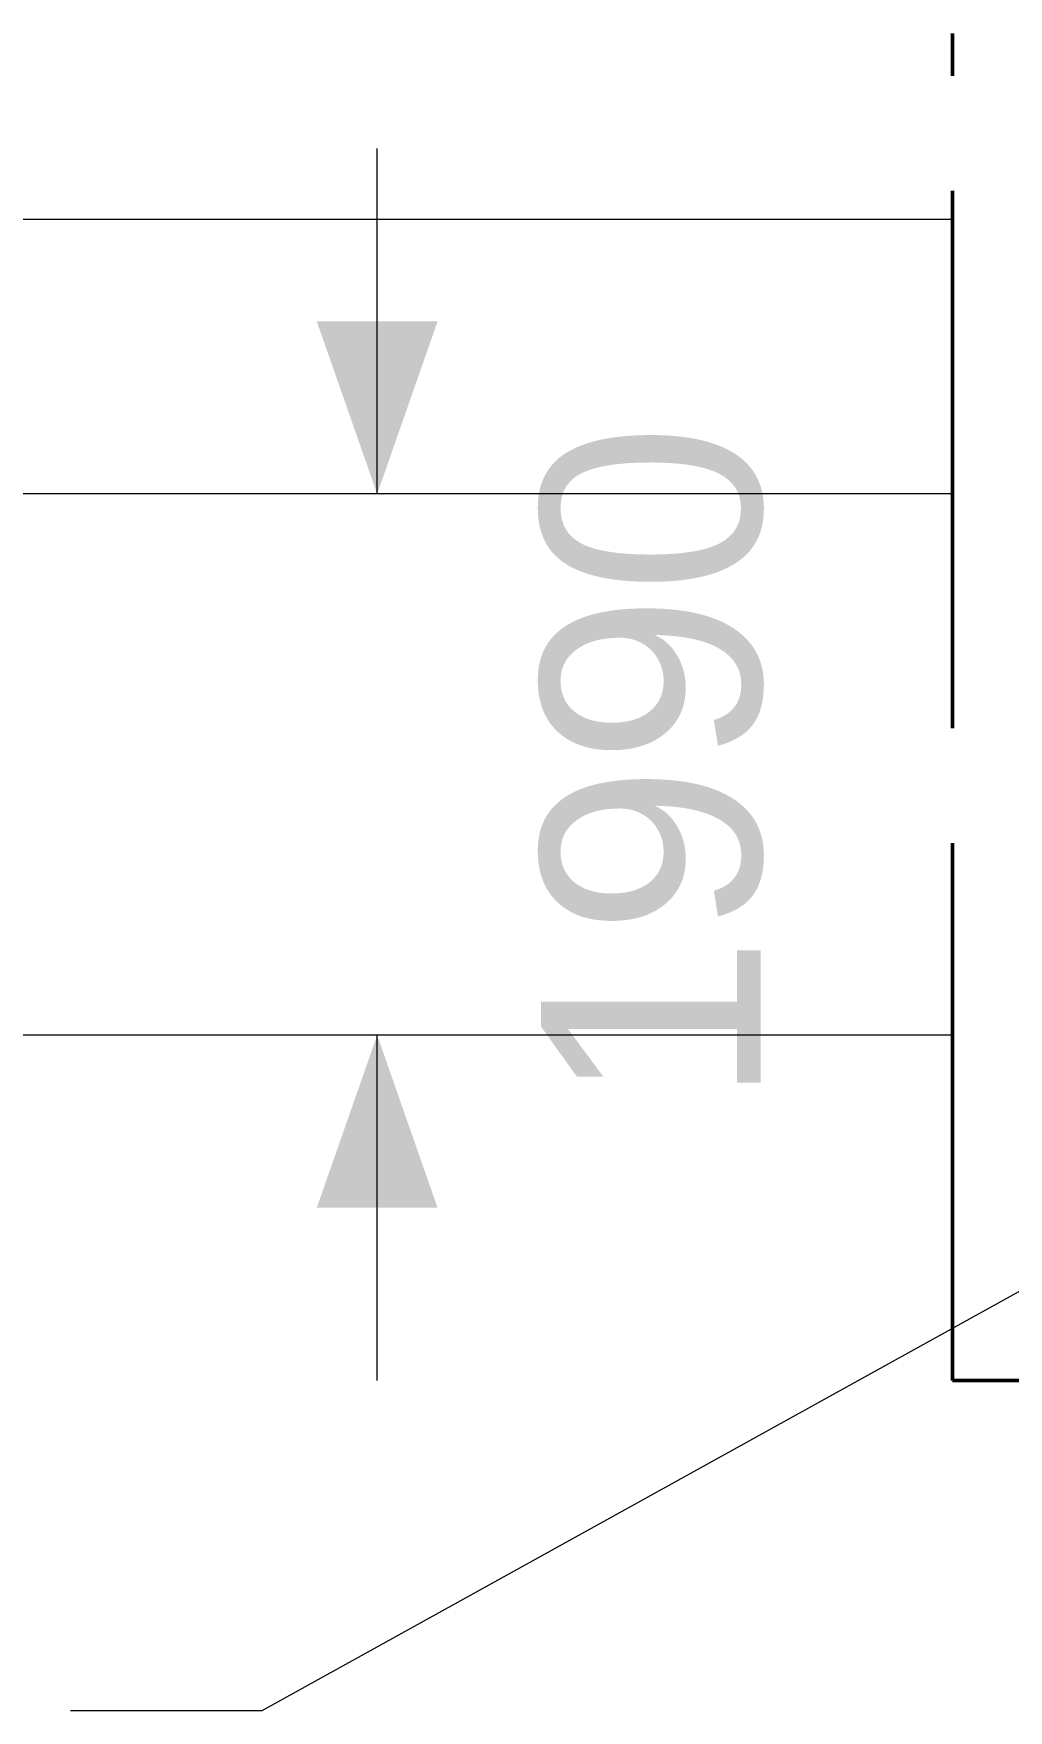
# Model space of a CAD drawing. Header units: millimetres. Extents: x 282 to 167718, y 282 to 525318.
# Drawn here: x 80820 to 84407, y 65698 to 71865 of the extents above; entities that cross this region are included whole.
import ezdxf
from ezdxf.enums import TextEntityAlignment as Align

# ---------------------------------------------------------------- set-up
doc = ezdxf.new("R2010")
doc.units = ezdxf.units.MM
doc.linetypes.add('DASH_1976_423', pattern=[2398.888889, 1975.555556, -423.333333])
for name, color, linetype in [('DIMENSIONS', 7, 'Continuous'), ('GEOFAB', 5, 'Continuous'), ('LEADERS', 7, 'Continuous')]:
    doc.layers.add(name, color=color, linetype=linetype)
doc.styles.add('ARIAL', font='arial.ttf')

msp = doc.modelspace()

# ---------------------------------------------------------------- linework, layer by layer
at = {"layer": 'DIMENSIONS', "lineweight": 18}
for p, q in [((82084.4, 70171.7), (82084.4, 71441.7)), ((84201.1, 71181.7), (76016.7, 71181.7)), ((84201.1, 71181.7), (78838.9, 71181.7)), ((84201.1, 70171.7), (78838.9, 70171.7)), ((84201.1, 70171.7), (81661.1, 70171.7)), ((84201.1, 68181.7), (76016.7, 68181.7)), ((84201.1, 68181.7), (81661.1, 68181.7)), ((82084.4, 66911.7), (82084.4, 68181.7))]:
    msp.add_line(p, q, dxfattribs=at)
at = {"layer": 'DIMENSIONS'}
for points in [[(82084.4, 70171.7), (82306.7, 70806.7), (81862.2, 70806.7)], [(82084.4, 68181.7), (81862.2, 67546.7), (82306.7, 67546.7)]]:
    msp.add_solid(points, dxfattribs=at)
at = {"layer": 'GEOFAB', "color": 5, "linetype": 'DASH_1976_423', "lineweight": 50}
for q in [(84201.1, 71865), (87891.1, 66911.7)]:
    msp.add_line((84201.1, 66911.7), q, dxfattribs=at)
at = {"layer": 'LEADERS', "lineweight": 18}
for p, q in [((81661.1, 65698.1), (85894.4, 68040.6)), ((80955.6, 65698.1), (81661.1, 65698.1))]:
    msp.add_line(p, q, dxfattribs=at)

# ---------------------------------------------------------------- texts
at = {"layer": 'DIMENSIONS', "style": 'ARIAL'}
msp.add_text('1990', height=808.28, rotation=90, dxfattribs=at).set_placement((83495.6, 69176.7), align=Align.CENTER)

doc.saveas('drawing.dxf')
